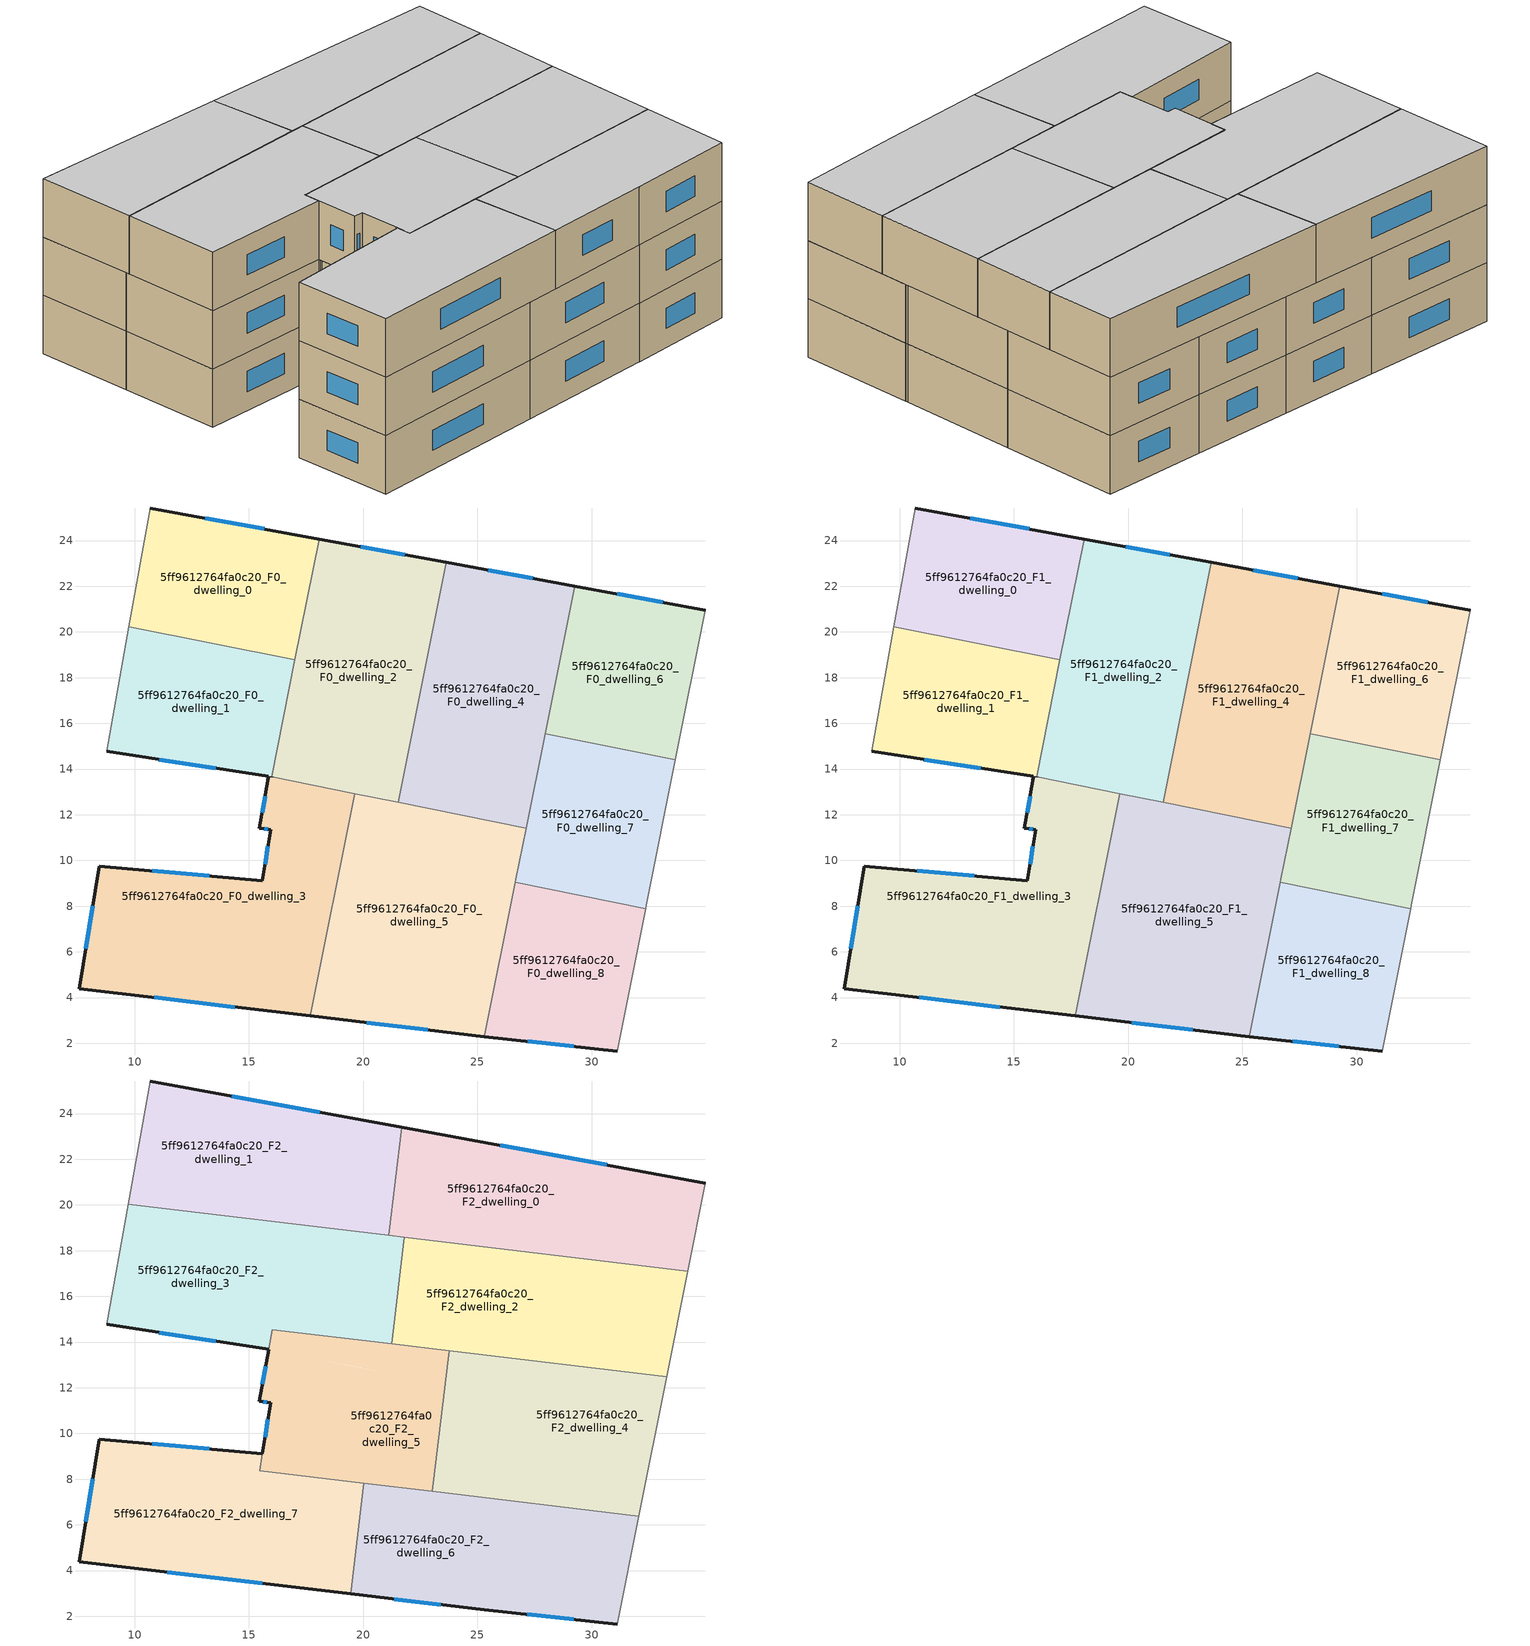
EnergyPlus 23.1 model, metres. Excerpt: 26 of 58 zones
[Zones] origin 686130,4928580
5ff9612764fa0c20_F0_dwelling_0
 floor ground (EU_floor_Construction): 18.08,24.07 17.02,18.78 9.75,20.23 10.68,25.43 z0
 wall outside (EU_wall_Construction): 18.08,24.07 10.68,25.43 z0:3
 wall to 5ff9612764fa0c20_F0_dwelling_1 (EU_wall_Construction): 9.75,20.23 17.02,18.78 z0:3
 wall adiabatic (EU_wall_Construction): 10.68,25.43 9.75,20.23 z0:3
 wall to 5ff9612764fa0c20_F0_dwelling_2 (EU_wall_Construction): 17.02,18.78 18.08,24.07 z0:3
 window (EU_Window_Construction): 15.67,24.51 13.08,24.98 z0.98:2.02
5ff9612764fa0c20_F0_dwelling_1
 floor ground (EU_floor_Construction): 17.02,18.78 15.99,13.66 15.85,13.68 8.78,14.78 9.75,20.23 z0
 wall outside (EU_wall_Construction): 8.78,14.78 15.85,13.68 / 15.99,13.65 16,13.66 z0:3
 wall adiabatic (EU_wall_Construction): 9.75,20.23 8.78,14.78 z0:3
 wall to 5ff9612764fa0c20_F0_dwelling_3 (EU_wall_Construction): 15.86,13.68 15.99,13.66 z0:3
 wall to 5ff9612764fa0c20_F0_dwelling_2 (EU_wall_Construction): 16,13.66 17.02,18.78 z0:3
 window (EU_Window_Construction): 11.08,14.42 13.55,14.03 z0.98:2.02
5ff9612764fa0c20_F0_dwelling_2
 floor ground (EU_floor_Construction): 23.64,23.04 21.54,12.54 15.99,13.66 18.08,24.07 z0
 wall outside (EU_wall_Construction): 23.64,23.04 18.08,24.07 z0:3
 wall to 5ff9612764fa0c20_F0_dwelling_4 (EU_wall_Construction): 21.54,12.54 23.64,23.04 z0:3
 wall to 5ff9612764fa0c20_F0_dwelling_3 (EU_wall_Construction): 15.99,13.66 19.62,12.93 z0:3
 wall to 5ff9612764fa0c20_F0_dwelling_5 (EU_wall_Construction): 19.62,12.93 21.54,12.54 z0:3
 window (EU_Window_Construction): 21.83,23.37 19.89,23.73 z0.98:2.02
5ff9612764fa0c20_F0_dwelling_3
 floor ground (EU_floor_Construction): 19.62,12.92 17.68,3.19 7.57,4.4 8.45,9.76 15.59,9.12 15.95,11.34 15.54,11.4 15.46,11.42 15.83,13.49 15.83,13.54 15.86,13.67 15.99,13.66 z0
 wall outside (EU_wall_Construction): 15.86,13.67 15.83,13.54 15.83,13.49 15.46,11.42 15.54,11.4 15.95,11.34 15.59,9.12 8.45,9.76 7.57,4.4 17.68,3.19 z0:3
 wall to 5ff9612764fa0c20_F0_dwelling_5 (EU_wall_Construction): 17.68,3.19 19.62,12.92 z0:3
 window (EU_Window_Construction): 8.16,8.01 7.86,6.14 / 13.27,9.32 10.77,9.55 / 15.83,10.61 15.71,9.84 / 15.67,11.38 15.82,11.36 / 15.71,12.81 15.58,12.09 / 10.86,4 14.39,3.58 z0.98:2.02
5ff9612764fa0c20_F0_dwelling_4
 floor ground (EU_floor_Construction): 29.25,22.01 27.13,11.42 21.54,12.54 23.64,23.04 z0
 wall outside (EU_wall_Construction): 29.25,22.01 23.64,23.04 z0:3
 wall to 5ff9612764fa0c20_F0_dwelling_6 (EU_wall_Construction): 27.96,15.55 29.25,22.01 z0:3
 wall to 5ff9612764fa0c20_F0_dwelling_5 (EU_wall_Construction): 21.54,12.54 27.13,11.42 z0:3
 wall to 5ff9612764fa0c20_F0_dwelling_7 (EU_wall_Construction): 27.13,11.42 27.96,15.55 z0:3
 window (EU_Window_Construction): 27.43,22.34 25.47,22.71 z0.98:2.02
5ff9612764fa0c20_F0_dwelling_5
 floor ground (EU_floor_Construction): 27.13,11.42 25.3,2.29 17.68,3.19 19.62,12.92 z0
 wall outside (EU_wall_Construction): 17.68,3.19 25.3,2.29 z0:3
 wall to 5ff9612764fa0c20_F0_dwelling_8 (EU_wall_Construction): 25.3,2.29 26.66,9.04 z0:3
 wall to 5ff9612764fa0c20_F0_dwelling_7 (EU_wall_Construction): 26.66,9.04 26.69,9.19 27.13,11.42 z0:3
 window (EU_Window_Construction): 20.15,2.9 22.82,2.58 z0.98:2.02
5ff9612764fa0c20_F0_dwelling_6
 floor ground (EU_floor_Construction): 34.98,20.96 33.67,14.41 27.96,15.55 29.25,22.01 z0
 wall outside (EU_wall_Construction): 34.98,20.96 29.25,22.01 z0:3
 wall adiabatic (EU_wall_Construction): 33.67,14.41 34.98,20.96 z0:3
 wall to 5ff9612764fa0c20_F0_dwelling_7 (EU_wall_Construction): 27.96,15.55 33.67,14.41 z0:3
 window (EU_Window_Construction): 33.12,21.3 31.12,21.67 z0.98:2.02
5ff9612764fa0c20_F0_dwelling_7
 floor ground (EU_floor_Construction): 33.67,14.41 32.4,8.04 32.37,7.89 26.66,9.04 26.69,9.19 27.96,15.55 z0
 wall adiabatic (EU_wall_Construction): 32.37,7.89 32.4,8.04 33.67,14.41 z0:3
 wall to 5ff9612764fa0c20_F0_dwelling_8 (EU_wall_Construction): 26.66,9.04 32.37,7.89 z0:3
5ff9612764fa0c20_F0_dwelling_8
 floor ground (EU_floor_Construction): 32.37,7.89 31.12,1.66 25.3,2.29 26.66,9.04 z0
 wall outside (EU_wall_Construction): 25.3,2.29 31.12,1.66 z0:3
 wall adiabatic (EU_wall_Construction): 31.12,1.66 32.37,7.89 z0:3
 window (EU_Window_Construction): 27.2,2.08 29.23,1.86 z0.98:2.02
5ff9612764fa0c20_F1_dwelling_0
 floor to 5ff9612764fa0c20_F0_dwelling_0 (EU_floor_Construction): 18.08,24.07 17.02,18.78 9.75,20.23 10.68,25.43 z3
 wall outside (EU_wall_Construction): 18.08,24.07 10.68,25.43 z3:6
 wall to 5ff9612764fa0c20_F1_dwelling_1 (EU_wall_Construction): 9.75,20.23 17.02,18.78 z3:6
 wall adiabatic (EU_wall_Construction): 10.68,25.43 9.75,20.23 z3:6
 wall to 5ff9612764fa0c20_F1_dwelling_2 (EU_wall_Construction): 17.02,18.78 18.08,24.07 z3:6
 window (EU_Window_Construction): 15.67,24.51 13.08,24.98 z3.98:5.02
5ff9612764fa0c20_F1_dwelling_1
 floor to 5ff9612764fa0c20_F0_dwelling_1 (EU_floor_Construction): 17.02,18.78 15.99,13.66 15.85,13.68 8.78,14.78 9.75,20.23 z3
 wall outside (EU_wall_Construction): 8.78,14.78 15.85,13.68 / 15.99,13.65 16,13.66 z3:6
 wall adiabatic (EU_wall_Construction): 9.75,20.23 8.78,14.78 z3:6
 wall to 5ff9612764fa0c20_F1_dwelling_3 (EU_wall_Construction): 15.86,13.68 15.99,13.66 z3:6
 wall to 5ff9612764fa0c20_F1_dwelling_2 (EU_wall_Construction): 16,13.66 17.02,18.78 z3:6
 window (EU_Window_Construction): 11.08,14.42 13.55,14.03 z3.98:5.02
5ff9612764fa0c20_F1_dwelling_2
 floor to 5ff9612764fa0c20_F0_dwelling_2 (EU_floor_Construction): 23.64,23.04 21.54,12.54 15.99,13.66 18.08,24.07 z3
 wall outside (EU_wall_Construction): 23.64,23.04 18.08,24.07 z3:6
 wall to 5ff9612764fa0c20_F1_dwelling_4 (EU_wall_Construction): 21.54,12.54 23.64,23.04 z3:6
 wall to 5ff9612764fa0c20_F1_dwelling_3 (EU_wall_Construction): 15.99,13.66 19.62,12.93 z3:6
 wall to 5ff9612764fa0c20_F1_dwelling_5 (EU_wall_Construction): 19.62,12.93 21.54,12.54 z3:6
 window (EU_Window_Construction): 21.83,23.37 19.89,23.73 z3.98:5.02
5ff9612764fa0c20_F1_dwelling_3
 floor to 5ff9612764fa0c20_F0_dwelling_3 (EU_floor_Construction): 19.62,12.92 17.68,3.19 7.57,4.4 8.45,9.76 15.59,9.12 15.95,11.34 15.54,11.4 15.46,11.42 15.83,13.49 15.83,13.54 15.86,13.67 15.99,13.66 z3
 wall outside (EU_wall_Construction): 15.86,13.67 15.83,13.54 15.83,13.49 15.46,11.42 15.54,11.4 15.95,11.34 15.59,9.12 8.45,9.76 7.57,4.4 17.68,3.19 z3:6
 wall to 5ff9612764fa0c20_F1_dwelling_5 (EU_wall_Construction): 17.68,3.19 19.62,12.92 z3:6
 window (EU_Window_Construction): 8.16,8.01 7.86,6.14 / 13.27,9.32 10.77,9.55 / 15.83,10.61 15.71,9.84 / 15.67,11.38 15.82,11.36 / 15.71,12.81 15.58,12.09 / 10.86,4 14.39,3.58 z3.98:5.02
5ff9612764fa0c20_F1_dwelling_4
 floor to 5ff9612764fa0c20_F0_dwelling_4 (EU_floor_Construction): 29.25,22.01 27.13,11.42 21.54,12.54 23.64,23.04 z3
 wall outside (EU_wall_Construction): 29.25,22.01 23.64,23.04 z3:6
 wall to 5ff9612764fa0c20_F1_dwelling_6 (EU_wall_Construction): 27.96,15.55 29.25,22.01 z3:6
 wall to 5ff9612764fa0c20_F1_dwelling_5 (EU_wall_Construction): 21.54,12.54 27.13,11.42 z3:6
 wall to 5ff9612764fa0c20_F1_dwelling_7 (EU_wall_Construction): 27.13,11.42 27.96,15.55 z3:6
 window (EU_Window_Construction): 27.43,22.34 25.47,22.71 z3.98:5.02
5ff9612764fa0c20_F1_dwelling_5
 floor to 5ff9612764fa0c20_F0_dwelling_5 (EU_floor_Construction): 27.13,11.42 25.3,2.29 17.68,3.19 19.62,12.92 z3
 wall outside (EU_wall_Construction): 17.68,3.19 25.3,2.29 z3:6
 wall to 5ff9612764fa0c20_F1_dwelling_8 (EU_wall_Construction): 25.3,2.29 26.66,9.04 z3:6
 wall to 5ff9612764fa0c20_F1_dwelling_7 (EU_wall_Construction): 26.66,9.04 26.69,9.19 27.13,11.42 z3:6
 window (EU_Window_Construction): 20.15,2.9 22.82,2.58 z3.98:5.02
5ff9612764fa0c20_F1_dwelling_6
 floor to 5ff9612764fa0c20_F0_dwelling_6 (EU_floor_Construction): 34.98,20.96 33.67,14.41 27.96,15.55 29.25,22.01 z3
 wall outside (EU_wall_Construction): 34.98,20.96 29.25,22.01 z3:6
 wall adiabatic (EU_wall_Construction): 33.67,14.41 34.98,20.96 z3:6
 wall to 5ff9612764fa0c20_F1_dwelling_7 (EU_wall_Construction): 27.96,15.55 33.67,14.41 z3:6
 window (EU_Window_Construction): 33.12,21.3 31.12,21.67 z3.98:5.02
5ff9612764fa0c20_F1_dwelling_7
 floor to 5ff9612764fa0c20_F0_dwelling_7 (EU_floor_Construction): 33.67,14.41 32.4,8.04 32.37,7.89 26.66,9.04 26.69,9.19 27.96,15.55 z3
 wall adiabatic (EU_wall_Construction): 32.37,7.89 32.4,8.04 33.67,14.41 z3:6
 wall to 5ff9612764fa0c20_F1_dwelling_8 (EU_wall_Construction): 26.66,9.04 32.37,7.89 z3:6
5ff9612764fa0c20_F1_dwelling_8
 floor to 5ff9612764fa0c20_F0_dwelling_8 (EU_floor_Construction): 32.37,7.89 31.12,1.66 25.3,2.29 26.66,9.04 z3
 wall outside (EU_wall_Construction): 25.3,2.29 31.12,1.66 z3:6
 wall adiabatic (EU_wall_Construction): 31.12,1.66 32.37,7.89 z3:6
 window (EU_Window_Construction): 27.2,2.08 29.23,1.86 z3.98:5.02
5ff9612764fa0c20_F2_dwelling_0
 floor to 5ff9612764fa0c20_F1_dwelling_4 (EU_floor_Construction): 29.25,22.01 28.41,17.8 22.73,18.48 23.64,23.04 z6
 floor to 5ff9612764fa0c20_F1_dwelling_6 (EU_floor_Construction): 34.98,20.96 34.21,17.11 28.41,17.8 29.25,22.01 z6
 floor to 5ff9612764fa0c20_F1_dwelling_2 (EU_floor_Construction): 23.64,23.04 22.73,18.48 21.11,18.68 21.68,23.4 z6
 wall outside (EU_wall_Construction): 34.98,20.96 21.68,23.4 z6:9
 wall to 5ff9612764fa0c20_F2_dwelling_1 (EU_wall_Construction): 21.68,23.4 21.11,18.67 z6:9
 wall adiabatic (EU_wall_Construction): 34.21,17.11 34.98,20.96 z6:9
 wall to 5ff9612764fa0c20_F2_dwelling_2 (EU_wall_Construction): 21.8,18.59 34.21,17.11 z6:9
 wall to 5ff9612764fa0c20_F2_dwelling_3 (EU_wall_Construction): 21.11,18.67 21.8,18.59 z6:9
 window (EU_Window_Construction): 30.65,21.75 26,22.61 z6.98:8.02
 ceiling to 5ff9612764fa0c20_F3_dwelling_0 (EU_floor_Construction): 34.21,17.11 34.98,20.96 21.68,23.4 21.11,18.67 z9
5ff9612764fa0c20_F2_dwelling_1
 floor to 5ff9612764fa0c20_F1_dwelling_0 (EU_floor_Construction): 18.08,24.07 17.09,19.16 12.2,19.74 9.75,20.23 10.68,25.43 z6
 floor to 5ff9612764fa0c20_F1_dwelling_1 (EU_floor_Construction): 12.2,19.74 9.72,20.04 9.75,20.23 z6
 floor to 5ff9612764fa0c20_F1_dwelling_2 (EU_floor_Construction): 21.68,23.4 21.11,18.68 17.09,19.16 18.08,24.07 z6
 wall outside (EU_wall_Construction): 21.68,23.4 10.68,25.43 z6:9
 wall adiabatic (EU_wall_Construction): 10.68,25.43 9.72,20.04 z6:9
 wall to 5ff9612764fa0c20_F2_dwelling_3 (EU_wall_Construction): 9.72,20.04 21.11,18.67 z6:9
 window (EU_Window_Construction): 18.1,24.06 14.26,24.77 z6.98:8.02
 ceiling to 5ff9612764fa0c20_F3_dwelling_1 (EU_floor_Construction): 21.11,18.67 21.68,23.4 10.68,25.43 9.72,20.04 z9
5ff9612764fa0c20_F2_dwelling_2
 floor to 5ff9612764fa0c20_F1_dwelling_6 (EU_floor_Construction): 34.21,17.11 33.67,14.41 27.96,15.55 28.41,17.8 z6
 floor to 5ff9612764fa0c20_F1_dwelling_4 (EU_floor_Construction): 28.41,17.8 27.48,13.17 21.8,13.85 22.73,18.48 z6
 floor to 5ff9612764fa0c20_F1_dwelling_7 (EU_floor_Construction): 33.67,14.41 33.28,12.48 27.48,13.17 27.96,15.55 z6
 floor to 5ff9612764fa0c20_F1_dwelling_2 (EU_floor_Construction): 22.73,18.48 21.8,13.85 21.25,13.92 21.8,18.59 z6
 wall to 5ff9612764fa0c20_F2_dwelling_3 (EU_wall_Construction): 21.81,18.59 21.25,13.92 z6:9
 wall adiabatic (EU_wall_Construction): 33.28,12.48 34.21,17.11 z6:9
 wall to 5ff9612764fa0c20_F2_dwelling_4 (EU_wall_Construction): 23.76,13.62 33.28,12.48 z6:9
 wall to 5ff9612764fa0c20_F2_dwelling_5 (EU_wall_Construction): 21.25,13.92 23.76,13.62 z6:9
 ceiling to 5ff9612764fa0c20_F3_dwelling_2 (EU_floor_Construction): 33.28,12.48 34.21,17.11 21.81,18.59 21.25,13.92 z9
5ff9612764fa0c20_F2_dwelling_3
 floor to 5ff9612764fa0c20_F1_dwelling_1 (EU_floor_Construction): 17.02,18.78 16.17,14.53 16.01,14.55 15.85,13.68 8.78,14.78 9.72,20.04 12.2,19.74 z6
 floor to 5ff9612764fa0c20_F1_dwelling_2 (EU_floor_Construction): 21.81,18.59 21.25,13.92 16.17,14.53 17.09,19.16 z6
 floor to 5ff9612764fa0c20_F1_dwelling_0 (EU_floor_Construction): 17.09,19.16 17.02,18.78 12.2,19.74 z6
 wall outside (EU_wall_Construction): 8.78,14.78 15.86,13.68 z6:9
 wall adiabatic (EU_wall_Construction): 9.72,20.04 8.78,14.78 z6:9
 wall to 5ff9612764fa0c20_F2_dwelling_5 (EU_wall_Construction): 15.86,13.68 16.01,14.55 / 16.02,14.55 21.25,13.92 z6:9
 window (EU_Window_Construction): 11.08,14.42 13.56,14.03 z6.98:8.02
 ceiling to 5ff9612764fa0c20_F3_dwelling_3 (EU_floor_Construction): 21.25,13.92 21.81,18.59 9.72,20.04 8.78,14.78 15.86,13.68 16.01,14.55 z9
5ff9612764fa0c20_F2_dwelling_4
 floor to 5ff9612764fa0c20_F1_dwelling_7 (EU_floor_Construction): 33.28,12.48 32.37,7.91 32.37,7.89 26.66,9.04 26.69,9.19 27.48,13.17 z6
 floor to 5ff9612764fa0c20_F1_dwelling_5 (EU_floor_Construction): 27.13,11.42 26.26,7.08 23.02,7.47 23.58,12.13 z6
 floor to 5ff9612764fa0c20_F1_dwelling_8 (EU_floor_Construction): 32.37,7.89 32.06,6.39 26.26,7.08 26.66,9.04 z6
 floor to 5ff9612764fa0c20_F1_dwelling_4 (EU_floor_Construction): 27.48,13.17 27.13,11.42 23.58,12.13 23.76,13.62 z6
 wall to 5ff9612764fa0c20_F2_dwelling_5 (EU_wall_Construction): 23.76,13.62 23.02,7.47 z6:9
 wall adiabatic (EU_wall_Construction): 32.06,6.38 33.28,12.48 z6:9
 wall to 5ff9612764fa0c20_F2_dwelling_6 (EU_wall_Construction): 23.02,7.47 32.06,6.38 z6:9
 ceiling to 5ff9612764fa0c20_F3_dwelling_4 (EU_floor_Construction): 32.06,6.38 33.28,12.48 23.76,13.62 23.02,7.47 z9
5ff9612764fa0c20_F2_dwelling_5
 floor to 5ff9612764fa0c20_F1_dwelling_2 (EU_floor_Construction): 21.8,13.85 21.54,12.54 15.99,13.66 16.16,14.53 z6
 floor to 5ff9612764fa0c20_F1_dwelling_1 (EU_floor_Construction): 16.16,14.53 16,13.66 15.86,13.68 16.01,14.55 z6
 floor to 5ff9612764fa0c20_F1_dwelling_3 (EU_floor_Construction): 19.62,12.92 18.64,7.99 15.47,8.37 15.95,11.34 15.54,11.4 15.46,11.42 15.83,13.49 15.83,13.51 15.85,13.6 15.86,13.67 15.99,13.66 z6
 floor to 5ff9612764fa0c20_F1_dwelling_4 (EU_floor_Construction): 23.76,13.62 23.58,12.13 21.54,12.54 21.8,13.85 z6
 floor to 5ff9612764fa0c20_F1_dwelling_5 (EU_floor_Construction): 23.58,12.13 23.02,7.47 18.64,7.99 19.62,12.92 21.51,12.54 21.54,12.54 z6
 wall outside (EU_wall_Construction): 15.86,13.67 15.46,11.42 15.95,11.34 15.59,9.12 z6:9
 wall to 5ff9612764fa0c20_F2_dwelling_7 (EU_wall_Construction): 15.59,9.12 15.47,8.37 20.03,7.82 z6:9
 wall to 5ff9612764fa0c20_F2_dwelling_6 (EU_wall_Construction): 20.04,7.83 23.02,7.47 z6:9
 window (EU_Window_Construction): 15.83,10.62 15.71,9.84 / 15.62,11.39 15.79,11.36 / 15.73,12.94 15.59,12.15 z6.98:8.02
 ceiling to 5ff9612764fa0c20_F3_dwelling_5 (EU_floor_Construction): 23.02,7.47 23.76,13.62 16.02,14.55 15.46,11.42 15.95,11.34 15.47,8.37 z9
5ff9612764fa0c20_F2_dwelling_6
 floor to 5ff9612764fa0c20_F1_dwelling_5 (EU_floor_Construction): 26.26,7.08 25.3,2.29 19.46,2.98 20.04,7.83 z6
 floor to 5ff9612764fa0c20_F1_dwelling_8 (EU_floor_Construction): 32.06,6.39 31.12,1.66 25.3,2.29 26.26,7.08 z6
 wall outside (EU_wall_Construction): 19.45,2.98 25.3,2.29 31.12,1.66 z6:9
 wall adiabatic (EU_wall_Construction): 31.12,1.66 32.06,6.38 z6:9
 wall to 5ff9612764fa0c20_F2_dwelling_7 (EU_wall_Construction): 20.04,7.83 19.45,2.98 z6:9
 window (EU_Window_Construction): 27.19,2.08 29.23,1.86 / 21.36,2.75 23.4,2.51 z6.98:8.02
 ceiling to 5ff9612764fa0c20_F3_dwelling_6 (EU_floor_Construction): 31.12,1.66 32.06,6.38 20.04,7.83 19.45,2.98 25.3,2.29 z9
5ff9612764fa0c20_F2_dwelling_7
 floor to 5ff9612764fa0c20_F1_dwelling_3 (EU_floor_Construction): 18.64,7.99 17.68,3.19 7.57,4.4 8.45,9.76 15.59,9.12 15.47,8.37 z6
 floor to 5ff9612764fa0c20_F1_dwelling_5 (EU_floor_Construction): 20.04,7.83 19.46,2.98 17.68,3.19 18.64,7.99 z6
 wall outside (EU_wall_Construction): 15.59,9.12 8.45,9.76 7.57,4.4 19.45,2.98 z6:9
 window (EU_Window_Construction): 11.43,3.94 15.59,3.44 / 8.16,8.01 7.86,6.14 / 13.27,9.32 10.77,9.55 z6.98:8.02
 ceiling to 5ff9612764fa0c20_F3_dwelling_7 (EU_floor_Construction): 19.45,2.98 20.04,7.83 15.47,8.37 15.59,9.12 8.45,9.76 7.57,4.4 z9
[Building]
EU S2 Campaign: North Axis=0; Terrain=City; Solar Distribution=FullExterior
[Site:Location]
Bologna: Latitude=44.5; Longitude=11.25; Time Zone=1; Elevation=37
[SizingPeriod:WeatherFileDays]
AnnualSizingPeriod: Begin Month=1; Begin Day of Month=1; End Month=12; End Day of Month=31; Day of Week for Start Day=Monday; Use Weather File Daylight Saving Period=No; Use Weather File Rain and Snow Indicators=No
[MATERIAL]
EU_InternalMass_Material: Roughness=MediumRough; Thickness=0.1; Conductivity=1; Density=1800; Specific Heat=900; Thermal Absorptance=0.9; Solar Absorptance=0.7; Visible Absorptance=0.7
[MATERIAL:NOMASS] Roughness=MediumRough; Thermal Absorptance=0.9; Solar Absorptance=0.7; Visible Absorptance=0.7
Name | Thermal Resistance
EU_wall_NoMass | 0.905828
EU_floor_NoMass | 0.67114
[WINDOWMATERIAL:SIMPLEGLAZINGSYSTEM]
EU_Window_SimpleGlazing: UFactor=4.52486; Solar Heat Gain Coefficient=0.85; Visible Transmittance=0.85
[CONSTRUCTION]
EU_wall_Construction: EU_wall_NoMass
EU_floor_Construction: EU_floor_NoMass
EU_Window_Construction: EU_Window_SimpleGlazing
EU_InternalMass_Construction: EU_InternalMass_Material
[ZONE] Type=1; Multiplier=1; Ceiling Height=autocalculate; Floor Area=autocalculate; Part of Total Floor Area=Yes
Name | Volume
5ff9612764fa0c20_F0_dwelling_0; 5ff9612764fa0c20_F1_dwelling_0 | 119.461
5ff9612764fa0c20_F2_dwelling_0 | 173.749
5ff9612764fa0c20_F0_dwelling_1; 5ff9612764fa0c20_F1_dwelling_1 | 118.698
5ff9612764fa0c20_F2_dwelling_1 | 173.773
5ff9612764fa0c20_F0_dwelling_2; 5ff9612764fa0c20_F1_dwelling_2 | 180.931
5ff9612764fa0c20_F2_dwelling_2 | 173.772
5ff9612764fa0c20_F0_dwelling_3; 5ff9612764fa0c20_F1_dwelling_3 | 218.265
5ff9612764fa0c20_F2_dwelling_3 | 190.069
5ff9612764fa0c20_F0_dwelling_4; 5ff9612764fa0c20_F1_dwelling_4 | 184.173
5ff9612764fa0c20_F2_dwelling_4 | 173.762
5ff9612764fa0c20_F0_dwelling_5; 5ff9612764fa0c20_F1_dwelling_5 | 220.908
5ff9612764fa0c20_F2_dwelling_5 | 143.555
5ff9612764fa0c20_F0_dwelling_6; 5ff9612764fa0c20_F1_dwelling_6 | 115.84
5ff9612764fa0c20_F2_dwelling_6 | 173.767
5ff9612764fa0c20_F0_dwelling_7; 5ff9612764fa0c20_F1_dwelling_7 | 115.988
5ff9612764fa0c20_F2_dwelling_7 | 187.651
5ff9612764fa0c20_F0_dwelling_8; 5ff9612764fa0c20_F1_dwelling_8 | 115.711
[INTERNALMASS] Construction=EU_InternalMass_Construction
Name | Zone or ZoneList | Surface Area
5ff9612764fa0c20_F0_dwelling_0_EU_InternalMass | 5ff9612764fa0c20_F0_dwelling_0 | 39.8199
5ff9612764fa0c20_F0_dwelling_1_EU_InternalMass | 5ff9612764fa0c20_F0_dwelling_1 | 39.5682
5ff9612764fa0c20_F0_dwelling_2_EU_InternalMass | 5ff9612764fa0c20_F0_dwelling_2 | 60.3338
5ff9612764fa0c20_F0_dwelling_3_EU_InternalMass | 5ff9612764fa0c20_F0_dwelling_3 | 72.743
5ff9612764fa0c20_F0_dwelling_4_EU_InternalMass | 5ff9612764fa0c20_F0_dwelling_4 | 61.3908
5ff9612764fa0c20_F0_dwelling_5_EU_InternalMass | 5ff9612764fa0c20_F0_dwelling_5 | 73.6562
5ff9612764fa0c20_F0_dwelling_6_EU_InternalMass | 5ff9612764fa0c20_F0_dwelling_6 | 38.613
5ff9612764fa0c20_F0_dwelling_7_EU_InternalMass | 5ff9612764fa0c20_F0_dwelling_7 | 38.6622
5ff9612764fa0c20_F0_dwelling_8_EU_InternalMass | 5ff9612764fa0c20_F0_dwelling_8 | 38.5705
5ff9612764fa0c20_F1_dwelling_0_EU_InternalMass | 5ff9612764fa0c20_F1_dwelling_0 | 39.8199
5ff9612764fa0c20_F1_dwelling_1_EU_InternalMass | 5ff9612764fa0c20_F1_dwelling_1 | 39.5682
5ff9612764fa0c20_F1_dwelling_2_EU_InternalMass | 5ff9612764fa0c20_F1_dwelling_2 | 60.3338
5ff9612764fa0c20_F1_dwelling_3_EU_InternalMass | 5ff9612764fa0c20_F1_dwelling_3 | 72.743
5ff9612764fa0c20_F1_dwelling_4_EU_InternalMass | 5ff9612764fa0c20_F1_dwelling_4 | 61.3908
5ff9612764fa0c20_F1_dwelling_5_EU_InternalMass | 5ff9612764fa0c20_F1_dwelling_5 | 73.6562
5ff9612764fa0c20_F1_dwelling_6_EU_InternalMass | 5ff9612764fa0c20_F1_dwelling_6 | 38.613
5ff9612764fa0c20_F1_dwelling_7_EU_InternalMass | 5ff9612764fa0c20_F1_dwelling_7 | 38.6622
5ff9612764fa0c20_F1_dwelling_8_EU_InternalMass | 5ff9612764fa0c20_F1_dwelling_8 | 38.5705
5ff9612764fa0c20_F2_dwelling_0_EU_InternalMass | 5ff9612764fa0c20_F2_dwelling_0 | 57.9162
5ff9612764fa0c20_F2_dwelling_1_EU_InternalMass | 5ff9612764fa0c20_F2_dwelling_1 | 57.9242
5ff9612764fa0c20_F2_dwelling_2_EU_InternalMass | 5ff9612764fa0c20_F2_dwelling_2 | 57.9238
5ff9612764fa0c20_F2_dwelling_3_EU_InternalMass | 5ff9612764fa0c20_F2_dwelling_3 | 63.3567
5ff9612764fa0c20_F2_dwelling_4_EU_InternalMass | 5ff9612764fa0c20_F2_dwelling_4 | 57.9202
5ff9612764fa0c20_F2_dwelling_5_EU_InternalMass | 5ff9612764fa0c20_F2_dwelling_5 | 47.8577
5ff9612764fa0c20_F2_dwelling_6_EU_InternalMass | 5ff9612764fa0c20_F2_dwelling_6 | 57.9221
5ff9612764fa0c20_F2_dwelling_7_EU_InternalMass | 5ff9612764fa0c20_F2_dwelling_7 | 62.5511
[OTHEREQUIPMENT] Fuel Type=Electricity; Design Level Calculation Method=Watts/Area; Power per Zone Floor Area=1; Fraction Latent=0; Fraction Radiant=0; Fraction Lost=0; Carbon Dioxide Generation Rate=0; EndUse Subcategory=EU_Step8_InternalGains
Name | Zone or ZoneList or Space or SpaceList | Schedule
EU_Step8_InternalGain_5ff9612764fa0c20_F0_dwelling_0_f000 | 5ff9612764fa0c20_F0_dwelling_0 | EU_Step8_GainSchedule_5ff9612764fa0c20_F0_dwelling_0_f000
EU_Step8_InternalGain_5ff9612764fa0c20_F0_dwelling_1_f000 | 5ff9612764fa0c20_F0_dwelling_1 | EU_Step8_GainSchedule_5ff9612764fa0c20_F0_dwelling_1_f000
EU_Step8_InternalGain_5ff9612764fa0c20_F0_dwelling_2_f000 | 5ff9612764fa0c20_F0_dwelling_2 | EU_Step8_GainSchedule_5ff9612764fa0c20_F0_dwelling_2_f000
EU_Step8_InternalGain_5ff9612764fa0c20_F0_dwelling_3_f000 | 5ff9612764fa0c20_F0_dwelling_3 | EU_Step8_GainSchedule_5ff9612764fa0c20_F0_dwelling_3_f000
EU_Step8_InternalGain_5ff9612764fa0c20_F0_dwelling_4_f000 | 5ff9612764fa0c20_F0_dwelling_4 | EU_Step8_GainSchedule_5ff9612764fa0c20_F0_dwelling_4_f000
EU_Step8_InternalGain_5ff9612764fa0c20_F0_dwelling_5_f000 | 5ff9612764fa0c20_F0_dwelling_5 | EU_Step8_GainSchedule_5ff9612764fa0c20_F0_dwelling_5_f000
EU_Step8_InternalGain_5ff9612764fa0c20_F0_dwelling_6_f000 | 5ff9612764fa0c20_F0_dwelling_6 | EU_Step8_GainSchedule_5ff9612764fa0c20_F0_dwelling_6_f000
EU_Step8_InternalGain_5ff9612764fa0c20_F0_dwelling_7_f000 | 5ff9612764fa0c20_F0_dwelling_7 | EU_Step8_GainSchedule_5ff9612764fa0c20_F0_dwelling_7_f000
EU_Step8_InternalGain_5ff9612764fa0c20_F0_dwelling_8_f000 | 5ff9612764fa0c20_F0_dwelling_8 | EU_Step8_GainSchedule_5ff9612764fa0c20_F0_dwelling_8_f000
EU_Step8_InternalGain_5ff9612764fa0c20_F1_dwelling_0_f000 | 5ff9612764fa0c20_F1_dwelling_0 | EU_Step8_GainSchedule_5ff9612764fa0c20_F1_dwelling_0_f000
EU_Step8_InternalGain_5ff9612764fa0c20_F1_dwelling_1_f000 | 5ff9612764fa0c20_F1_dwelling_1 | EU_Step8_GainSchedule_5ff9612764fa0c20_F1_dwelling_1_f000
EU_Step8_InternalGain_5ff9612764fa0c20_F1_dwelling_2_f000 | 5ff9612764fa0c20_F1_dwelling_2 | EU_Step8_GainSchedule_5ff9612764fa0c20_F1_dwelling_2_f000
EU_Step8_InternalGain_5ff9612764fa0c20_F1_dwelling_3_f000 | 5ff9612764fa0c20_F1_dwelling_3 | EU_Step8_GainSchedule_5ff9612764fa0c20_F1_dwelling_3_f000
EU_Step8_InternalGain_5ff9612764fa0c20_F1_dwelling_4_f000 | 5ff9612764fa0c20_F1_dwelling_4 | EU_Step8_GainSchedule_5ff9612764fa0c20_F1_dwelling_4_f000
EU_Step8_InternalGain_5ff9612764fa0c20_F1_dwelling_5_f000 | 5ff9612764fa0c20_F1_dwelling_5 | EU_Step8_GainSchedule_5ff9612764fa0c20_F1_dwelling_5_f000
EU_Step8_InternalGain_5ff9612764fa0c20_F1_dwelling_6_f000 | 5ff9612764fa0c20_F1_dwelling_6 | EU_Step8_GainSchedule_5ff9612764fa0c20_F1_dwelling_6_f000
EU_Step8_InternalGain_5ff9612764fa0c20_F1_dwelling_7_f000 | 5ff9612764fa0c20_F1_dwelling_7 | EU_Step8_GainSchedule_5ff9612764fa0c20_F1_dwelling_7_f000
EU_Step8_InternalGain_5ff9612764fa0c20_F1_dwelling_8_f000 | 5ff9612764fa0c20_F1_dwelling_8 | EU_Step8_GainSchedule_5ff9612764fa0c20_F1_dwelling_8_f000
EU_Step8_InternalGain_5ff9612764fa0c20_F2_dwelling_0_f000 | 5ff9612764fa0c20_F2_dwelling_0 | EU_Step8_GainSchedule_5ff9612764fa0c20_F2_dwelling_0_f000
EU_Step8_InternalGain_5ff9612764fa0c20_F2_dwelling_1_f000 | 5ff9612764fa0c20_F2_dwelling_1 | EU_Step8_GainSchedule_5ff9612764fa0c20_F2_dwelling_1_f000
EU_Step8_InternalGain_5ff9612764fa0c20_F2_dwelling_2_f000 | 5ff9612764fa0c20_F2_dwelling_2 | EU_Step8_GainSchedule_5ff9612764fa0c20_F2_dwelling_2_f000
EU_Step8_InternalGain_5ff9612764fa0c20_F2_dwelling_3_f000 | 5ff9612764fa0c20_F2_dwelling_3 | EU_Step8_GainSchedule_5ff9612764fa0c20_F2_dwelling_3_f000
EU_Step8_InternalGain_5ff9612764fa0c20_F2_dwelling_4_f000 | 5ff9612764fa0c20_F2_dwelling_4 | EU_Step8_GainSchedule_5ff9612764fa0c20_F2_dwelling_4_f000
EU_Step8_InternalGain_5ff9612764fa0c20_F2_dwelling_5_f000 | 5ff9612764fa0c20_F2_dwelling_5 | EU_Step8_GainSchedule_5ff9612764fa0c20_F2_dwelling_5_f000
EU_Step8_InternalGain_5ff9612764fa0c20_F2_dwelling_6_f000 | 5ff9612764fa0c20_F2_dwelling_6 | EU_Step8_GainSchedule_5ff9612764fa0c20_F2_dwelling_6_f000
EU_Step8_InternalGain_5ff9612764fa0c20_F2_dwelling_7_f000 | 5ff9612764fa0c20_F2_dwelling_7 | EU_Step8_GainSchedule_5ff9612764fa0c20_F2_dwelling_7_f000
[ZONEVENTILATION:DESIGNFLOWRATE] Schedule=EU_AlwaysOn; Design Flow Rate Calculation Method=AirChanges/Hour; Air Changes per Hour=0.73129; Ventilation Type=Natural; Fan Pressure Rise=0; Fan Total Efficiency=1; Constant Term Coefficient=1; Temperature Term Coefficient=0; Velocity Term Coefficient=0; Velocity Squared Term Coefficient=0; Minimum Indoor Temperature=-100; Maximum Indoor Temperature=100; Delta Temperature=-100; Minimum Outdoor Temperature=-100; Maximum Outdoor Temperature=100; Maximum Wind Speed=40
Name | Zone or ZoneList or Space or SpaceList
EU_ConstantAir_5ff9612764fa0c20_F0_dwelling_0 | 5ff9612764fa0c20_F0_dwelling_0
EU_ConstantAir_5ff9612764fa0c20_F0_dwelling_1 | 5ff9612764fa0c20_F0_dwelling_1
EU_ConstantAir_5ff9612764fa0c20_F0_dwelling_2 | 5ff9612764fa0c20_F0_dwelling_2
EU_ConstantAir_5ff9612764fa0c20_F0_dwelling_3 | 5ff9612764fa0c20_F0_dwelling_3
EU_ConstantAir_5ff9612764fa0c20_F0_dwelling_4 | 5ff9612764fa0c20_F0_dwelling_4
EU_ConstantAir_5ff9612764fa0c20_F0_dwelling_5 | 5ff9612764fa0c20_F0_dwelling_5
EU_ConstantAir_5ff9612764fa0c20_F0_dwelling_6 | 5ff9612764fa0c20_F0_dwelling_6
EU_ConstantAir_5ff9612764fa0c20_F0_dwelling_7 | 5ff9612764fa0c20_F0_dwelling_7
EU_ConstantAir_5ff9612764fa0c20_F0_dwelling_8 | 5ff9612764fa0c20_F0_dwelling_8
EU_ConstantAir_5ff9612764fa0c20_F1_dwelling_0 | 5ff9612764fa0c20_F1_dwelling_0
EU_ConstantAir_5ff9612764fa0c20_F1_dwelling_1 | 5ff9612764fa0c20_F1_dwelling_1
EU_ConstantAir_5ff9612764fa0c20_F1_dwelling_2 | 5ff9612764fa0c20_F1_dwelling_2
EU_ConstantAir_5ff9612764fa0c20_F1_dwelling_3 | 5ff9612764fa0c20_F1_dwelling_3
EU_ConstantAir_5ff9612764fa0c20_F1_dwelling_4 | 5ff9612764fa0c20_F1_dwelling_4
EU_ConstantAir_5ff9612764fa0c20_F1_dwelling_5 | 5ff9612764fa0c20_F1_dwelling_5
EU_ConstantAir_5ff9612764fa0c20_F1_dwelling_6 | 5ff9612764fa0c20_F1_dwelling_6
EU_ConstantAir_5ff9612764fa0c20_F1_dwelling_7 | 5ff9612764fa0c20_F1_dwelling_7
EU_ConstantAir_5ff9612764fa0c20_F1_dwelling_8 | 5ff9612764fa0c20_F1_dwelling_8
EU_ConstantAir_5ff9612764fa0c20_F2_dwelling_0 | 5ff9612764fa0c20_F2_dwelling_0
EU_ConstantAir_5ff9612764fa0c20_F2_dwelling_1 | 5ff9612764fa0c20_F2_dwelling_1
EU_ConstantAir_5ff9612764fa0c20_F2_dwelling_2 | 5ff9612764fa0c20_F2_dwelling_2
EU_ConstantAir_5ff9612764fa0c20_F2_dwelling_3 | 5ff9612764fa0c20_F2_dwelling_3
EU_ConstantAir_5ff9612764fa0c20_F2_dwelling_4 | 5ff9612764fa0c20_F2_dwelling_4
EU_ConstantAir_5ff9612764fa0c20_F2_dwelling_5 | 5ff9612764fa0c20_F2_dwelling_5
EU_ConstantAir_5ff9612764fa0c20_F2_dwelling_6 | 5ff9612764fa0c20_F2_dwelling_6
EU_ConstantAir_5ff9612764fa0c20_F2_dwelling_7 | 5ff9612764fa0c20_F2_dwelling_7
[HVACTEMPLATE:THERMOSTAT] Constant Heating Setpoint=20; Constant Cooling Setpoint=50
EU_HeatOnly_5ff9612764fa0c20_F0_dwelling_0; EU_HeatOnly_5ff9612764fa0c20_F0_dwelling_1; EU_HeatOnly_5ff9612764fa0c20_F0_dwelling_2; EU_HeatOnly_5ff9612764fa0c20_F0_dwelling_3; EU_HeatOnly_5ff9612764fa0c20_F0_dwelling_4; EU_HeatOnly_5ff9612764fa0c20_F0_dwelling_5; EU_HeatOnly_5ff9612764fa0c20_F0_dwelling_6; EU_HeatOnly_5ff9612764fa0c20_F0_dwelling_7; EU_HeatOnly_5ff9612764fa0c20_F0_dwelling_8; EU_HeatOnly_5ff9612764fa0c20_F1_dwelling_0; EU_HeatOnly_5ff9612764fa0c20_F1_dwelling_1; EU_HeatOnly_5ff9612764fa0c20_F1_dwelling_2; EU_HeatOnly_5ff9612764fa0c20_F1_dwelling_3; EU_HeatOnly_5ff9612764fa0c20_F1_dwelling_4; EU_HeatOnly_5ff9612764fa0c20_F1_dwelling_5; EU_HeatOnly_5ff9612764fa0c20_F1_dwelling_6; EU_HeatOnly_5ff9612764fa0c20_F1_dwelling_7; EU_HeatOnly_5ff9612764fa0c20_F1_dwelling_8; EU_HeatOnly_5ff9612764fa0c20_F2_dwelling_0; EU_HeatOnly_5ff9612764fa0c20_F2_dwelling_1; EU_HeatOnly_5ff9612764fa0c20_F2_dwelling_2; EU_HeatOnly_5ff9612764fa0c20_F2_dwelling_3; EU_HeatOnly_5ff9612764fa0c20_F2_dwelling_4; EU_HeatOnly_5ff9612764fa0c20_F2_dwelling_5; EU_HeatOnly_5ff9612764fa0c20_F2_dwelling_6; EU_HeatOnly_5ff9612764fa0c20_F2_dwelling_7; EU_HeatOnly_5ff9612764fa0c20_F3_dwelling_0; EU_HeatOnly_5ff9612764fa0c20_F3_dwelling_1; EU_HeatOnly_5ff9612764fa0c20_F3_dwelling_2; EU_HeatOnly_5ff9612764fa0c20_F3_dwelling_3; EU_HeatOnly_5ff9612764fa0c20_F3_dwelling_4; EU_HeatOnly_5ff9612764fa0c20_F3_dwelling_5; EU_HeatOnly_5ff9612764fa0c20_F3_dwelling_6; EU_HeatOnly_5ff9612764fa0c20_F3_dwelling_7; EU_HeatOnly_5ff9612764fa0c20_F4_dwelling_0; EU_HeatOnly_5ff9612764fa0c20_F4_dwelling_1; EU_HeatOnly_5ff9612764fa0c20_F4_dwelling_2; EU_HeatOnly_5ff9612764fa0c20_F4_dwelling_3; EU_HeatOnly_5ff9612764fa0c20_F4_dwelling_4; EU_HeatOnly_5ff9612764fa0c20_F4_dwelling_5; EU_HeatOnly_5ff9612764fa0c20_F4_dwelling_6; EU_HeatOnly_5ff9612764fa0c20_F4_dwelling_7; EU_HeatOnly_5ff9612764fa0c20_F5_dwelling_0; EU_HeatOnly_5ff9612764fa0c20_F5_dwelling_1; EU_HeatOnly_5ff9612764fa0c20_F5_dwelling_2; EU_HeatOnly_5ff9612764fa0c20_F5_dwelling_3; EU_HeatOnly_5ff9612764fa0c20_F5_dwelling_4; EU_HeatOnly_5ff9612764fa0c20_F5_dwelling_5; EU_HeatOnly_5ff9612764fa0c20_F5_dwelling_6; EU_HeatOnly_5ff9612764fa0c20_F5_dwelling_7; EU_HeatOnly_5ff9612764fa0c20_F6_dwelling_0; EU_HeatOnly_5ff9612764fa0c20_F6_dwelling_1; EU_HeatOnly_5ff9612764fa0c20_F6_dwelling_2; EU_HeatOnly_5ff9612764fa0c20_F6_dwelling_3; EU_HeatOnly_5ff9612764fa0c20_F6_dwelling_4; EU_HeatOnly_5ff9612764fa0c20_F6_dwelling_5; EU_HeatOnly_5ff9612764fa0c20_F6_dwelling_6; EU_HeatOnly_5ff9612764fa0c20_F6_dwelling_7
[HVACTEMPLATE:ZONE:IDEALLOADSAIRSYSTEM] System Availability Schedule=EU_AlwaysOn; Maximum Heating Supply Air Temperature=50; Minimum Cooling Supply Air Temperature=13; Maximum Heating Supply Air Humidity Ratio=0.0156; Minimum Cooling Supply Air Humidity Ratio=0.0077; Heating Limit=NoLimit; Cooling Limit=NoLimit; Heating Availability Schedule=EU_AlwaysOn; Cooling Availability Schedule=EU_CoolingOff; Dehumidification Control Type=ConstantSensibleHeatRatio; Cooling Sensible Heat Ratio=0.7; Dehumidification Setpoint=60; Humidification Control Type=None; Humidification Setpoint=30; Outdoor Air Method=None; Outdoor Air Flow Rate per Person=0.00944; Outdoor Air Flow Rate per Zone Floor Area=0; Outdoor Air Flow Rate per Zone=0; Demand Controlled Ventilation Type=None; Outdoor Air Economizer Type=NoEconomizer; Heat Recovery Type=None; Sensible Heat Recovery Effectiveness=0.7; Latent Heat Recovery Effectiveness=0.65
Name | Template Thermostat
5ff9612764fa0c20_F0_dwelling_0 | EU_HeatOnly_5ff9612764fa0c20_F0_dwelling_0
5ff9612764fa0c20_F0_dwelling_1 | EU_HeatOnly_5ff9612764fa0c20_F0_dwelling_1
5ff9612764fa0c20_F0_dwelling_2 | EU_HeatOnly_5ff9612764fa0c20_F0_dwelling_2
5ff9612764fa0c20_F0_dwelling_3 | EU_HeatOnly_5ff9612764fa0c20_F0_dwelling_3
5ff9612764fa0c20_F0_dwelling_4 | EU_HeatOnly_5ff9612764fa0c20_F0_dwelling_4
5ff9612764fa0c20_F0_dwelling_5 | EU_HeatOnly_5ff9612764fa0c20_F0_dwelling_5
5ff9612764fa0c20_F0_dwelling_6 | EU_HeatOnly_5ff9612764fa0c20_F0_dwelling_6
5ff9612764fa0c20_F0_dwelling_7 | EU_HeatOnly_5ff9612764fa0c20_F0_dwelling_7
5ff9612764fa0c20_F0_dwelling_8 | EU_HeatOnly_5ff9612764fa0c20_F0_dwelling_8
5ff9612764fa0c20_F1_dwelling_0 | EU_HeatOnly_5ff9612764fa0c20_F1_dwelling_0
5ff9612764fa0c20_F1_dwelling_1 | EU_HeatOnly_5ff9612764fa0c20_F1_dwelling_1
5ff9612764fa0c20_F1_dwelling_2 | EU_HeatOnly_5ff9612764fa0c20_F1_dwelling_2
5ff9612764fa0c20_F1_dwelling_3 | EU_HeatOnly_5ff9612764fa0c20_F1_dwelling_3
5ff9612764fa0c20_F1_dwelling_4 | EU_HeatOnly_5ff9612764fa0c20_F1_dwelling_4
5ff9612764fa0c20_F1_dwelling_5 | EU_HeatOnly_5ff9612764fa0c20_F1_dwelling_5
5ff9612764fa0c20_F1_dwelling_6 | EU_HeatOnly_5ff9612764fa0c20_F1_dwelling_6
5ff9612764fa0c20_F1_dwelling_7 | EU_HeatOnly_5ff9612764fa0c20_F1_dwelling_7
5ff9612764fa0c20_F1_dwelling_8 | EU_HeatOnly_5ff9612764fa0c20_F1_dwelling_8
5ff9612764fa0c20_F2_dwelling_0 | EU_HeatOnly_5ff9612764fa0c20_F2_dwelling_0
5ff9612764fa0c20_F2_dwelling_1 | EU_HeatOnly_5ff9612764fa0c20_F2_dwelling_1
5ff9612764fa0c20_F2_dwelling_2 | EU_HeatOnly_5ff9612764fa0c20_F2_dwelling_2
5ff9612764fa0c20_F2_dwelling_3 | EU_HeatOnly_5ff9612764fa0c20_F2_dwelling_3
5ff9612764fa0c20_F2_dwelling_4 | EU_HeatOnly_5ff9612764fa0c20_F2_dwelling_4
5ff9612764fa0c20_F2_dwelling_5 | EU_HeatOnly_5ff9612764fa0c20_F2_dwelling_5
5ff9612764fa0c20_F2_dwelling_6 | EU_HeatOnly_5ff9612764fa0c20_F2_dwelling_6
5ff9612764fa0c20_F2_dwelling_7 | EU_HeatOnly_5ff9612764fa0c20_F2_dwelling_7
[SIZING:ZONE] Zone Cooling Design Supply Air Temperature Input Method=SupplyAirTemperature; Zone Cooling Design Supply Air Temperature=13; Zone Heating Design Supply Air Temperature Input Method=SupplyAirTemperature; Zone Heating Design Supply Air Temperature=50; Zone Cooling Design Supply Air Humidity Ratio=0.008; Zone Heating Design Supply Air Humidity Ratio=0.008; Cooling Design Air Flow Method=DesignDay; Cooling Design Air Flow Rate=0; Cooling Minimum Air Flow per Zone Floor Area=0.000762; Cooling Minimum Air Flow=0; Cooling Minimum Air Flow Fraction=0.2; Heating Design Air Flow Method=DesignDay; Heating Design Air Flow Rate=0; Heating Maximum Air Flow per Zone Floor Area=0.002032; Heating Maximum Air Flow=0.141576; Heating Maximum Air Flow Fraction=0.3; Account for Dedicated Outdoor Air System=No; Dedicated Outdoor Air System Control Strategy=NeutralSupplyAir; Dedicated Outdoor Air Low Setpoint Temperature for Design=autosize; Dedicated Outdoor Air High Setpoint Temperature for Design=autosize; Zone Load Sizing Method=Sensible Load Only No Latent Load; Zone Latent Cooling Design Supply Air Humidity Ratio Input Method=HumidityRatioDifference; Zone Cooling Design Supply Air Humidity Ratio Difference=0.005; Zone Latent Heating Design Supply Air Humidity Ratio Input Method=HumidityRatioDifference; Zone Humidification Design Supply Air Humidity Ratio Difference=0.005
5ff9612764fa0c20_F0_dwelling_0; 5ff9612764fa0c20_F0_dwelling_1; 5ff9612764fa0c20_F0_dwelling_2; 5ff9612764fa0c20_F0_dwelling_3; 5ff9612764fa0c20_F0_dwelling_4; 5ff9612764fa0c20_F0_dwelling_5; 5ff9612764fa0c20_F0_dwelling_6; 5ff9612764fa0c20_F0_dwelling_7; 5ff9612764fa0c20_F0_dwelling_8; 5ff9612764fa0c20_F1_dwelling_0; 5ff9612764fa0c20_F1_dwelling_1; 5ff9612764fa0c20_F1_dwelling_2; 5ff9612764fa0c20_F1_dwelling_3; 5ff9612764fa0c20_F1_dwelling_4; 5ff9612764fa0c20_F1_dwelling_5; 5ff9612764fa0c20_F1_dwelling_6; 5ff9612764fa0c20_F1_dwelling_7; 5ff9612764fa0c20_F1_dwelling_8; 5ff9612764fa0c20_F2_dwelling_0; 5ff9612764fa0c20_F2_dwelling_1; 5ff9612764fa0c20_F2_dwelling_2; 5ff9612764fa0c20_F2_dwelling_3; 5ff9612764fa0c20_F2_dwelling_4; 5ff9612764fa0c20_F2_dwelling_5; 5ff9612764fa0c20_F2_dwelling_6; 5ff9612764fa0c20_F2_dwelling_7
[SCHEDULE:CONSTANT]
Name | Hourly Value
EU_AlwaysOn | 1
EU_CoolingOff | 0
[SCHEDULE:FILE] Column Number=1; Rows to Skip at Top=0; Number of Hours of Data=8760; Column Separator=Comma; Interpolate to Timestep=No; Minutes per Item=60; Adjust Schedule for Daylight Savings=Yes
Name | File
EU_Step8_GainSchedule_5ff9612764fa0c20_F0_dwelling_0_f000 | ../../schedules/5ff9612764fa0c20/5ff9612764fa0c20_F0_dwelling_0_f000_gain.csv
EU_Step8_GainSchedule_5ff9612764fa0c20_F0_dwelling_1_f000 | ../../schedules/5ff9612764fa0c20/5ff9612764fa0c20_F0_dwelling_1_f000_gain.csv
EU_Step8_GainSchedule_5ff9612764fa0c20_F0_dwelling_2_f000 | ../../schedules/5ff9612764fa0c20/5ff9612764fa0c20_F0_dwelling_2_f000_gain.csv
EU_Step8_GainSchedule_5ff9612764fa0c20_F0_dwelling_3_f000 | ../../schedules/5ff9612764fa0c20/5ff9612764fa0c20_F0_dwelling_3_f000_gain.csv
EU_Step8_GainSchedule_5ff9612764fa0c20_F0_dwelling_4_f000 | ../../schedules/5ff9612764fa0c20/5ff9612764fa0c20_F0_dwelling_4_f000_gain.csv
EU_Step8_GainSchedule_5ff9612764fa0c20_F0_dwelling_5_f000 | ../../schedules/5ff9612764fa0c20/5ff9612764fa0c20_F0_dwelling_5_f000_gain.csv
EU_Step8_GainSchedule_5ff9612764fa0c20_F0_dwelling_6_f000 | ../../schedules/5ff9612764fa0c20/5ff9612764fa0c20_F0_dwelling_6_f000_gain.csv
EU_Step8_GainSchedule_5ff9612764fa0c20_F0_dwelling_7_f000 | ../../schedules/5ff9612764fa0c20/5ff9612764fa0c20_F0_dwelling_7_f000_gain.csv
EU_Step8_GainSchedule_5ff9612764fa0c20_F0_dwelling_8_f000 | ../../schedules/5ff9612764fa0c20/5ff9612764fa0c20_F0_dwelling_8_f000_gain.csv
EU_Step8_GainSchedule_5ff9612764fa0c20_F1_dwelling_0_f000 | ../../schedules/5ff9612764fa0c20/5ff9612764fa0c20_F1_dwelling_0_f000_gain.csv
EU_Step8_GainSchedule_5ff9612764fa0c20_F1_dwelling_1_f000 | ../../schedules/5ff9612764fa0c20/5ff9612764fa0c20_F1_dwelling_1_f000_gain.csv
EU_Step8_GainSchedule_5ff9612764fa0c20_F1_dwelling_2_f000 | ../../schedules/5ff9612764fa0c20/5ff9612764fa0c20_F1_dwelling_2_f000_gain.csv
EU_Step8_GainSchedule_5ff9612764fa0c20_F1_dwelling_3_f000 | ../../schedules/5ff9612764fa0c20/5ff9612764fa0c20_F1_dwelling_3_f000_gain.csv
EU_Step8_GainSchedule_5ff9612764fa0c20_F1_dwelling_4_f000 | ../../schedules/5ff9612764fa0c20/5ff9612764fa0c20_F1_dwelling_4_f000_gain.csv
EU_Step8_GainSchedule_5ff9612764fa0c20_F1_dwelling_5_f000 | ../../schedules/5ff9612764fa0c20/5ff9612764fa0c20_F1_dwelling_5_f000_gain.csv
EU_Step8_GainSchedule_5ff9612764fa0c20_F1_dwelling_6_f000 | ../../schedules/5ff9612764fa0c20/5ff9612764fa0c20_F1_dwelling_6_f000_gain.csv
EU_Step8_GainSchedule_5ff9612764fa0c20_F1_dwelling_7_f000 | ../../schedules/5ff9612764fa0c20/5ff9612764fa0c20_F1_dwelling_7_f000_gain.csv
EU_Step8_GainSchedule_5ff9612764fa0c20_F1_dwelling_8_f000 | ../../schedules/5ff9612764fa0c20/5ff9612764fa0c20_F1_dwelling_8_f000_gain.csv
EU_Step8_GainSchedule_5ff9612764fa0c20_F2_dwelling_0_f000 | ../../schedules/5ff9612764fa0c20/5ff9612764fa0c20_F2_dwelling_0_f000_gain.csv
EU_Step8_GainSchedule_5ff9612764fa0c20_F2_dwelling_1_f000 | ../../schedules/5ff9612764fa0c20/5ff9612764fa0c20_F2_dwelling_1_f000_gain.csv
EU_Step8_GainSchedule_5ff9612764fa0c20_F2_dwelling_2_f000 | ../../schedules/5ff9612764fa0c20/5ff9612764fa0c20_F2_dwelling_2_f000_gain.csv
EU_Step8_GainSchedule_5ff9612764fa0c20_F2_dwelling_3_f000 | ../../schedules/5ff9612764fa0c20/5ff9612764fa0c20_F2_dwelling_3_f000_gain.csv
EU_Step8_GainSchedule_5ff9612764fa0c20_F2_dwelling_4_f000 | ../../schedules/5ff9612764fa0c20/5ff9612764fa0c20_F2_dwelling_4_f000_gain.csv
EU_Step8_GainSchedule_5ff9612764fa0c20_F2_dwelling_5_f000 | ../../schedules/5ff9612764fa0c20/5ff9612764fa0c20_F2_dwelling_5_f000_gain.csv
EU_Step8_GainSchedule_5ff9612764fa0c20_F2_dwelling_6_f000 | ../../schedules/5ff9612764fa0c20/5ff9612764fa0c20_F2_dwelling_6_f000_gain.csv
EU_Step8_GainSchedule_5ff9612764fa0c20_F2_dwelling_7_f000 | ../../schedules/5ff9612764fa0c20/5ff9612764fa0c20_F2_dwelling_7_f000_gain.csv
